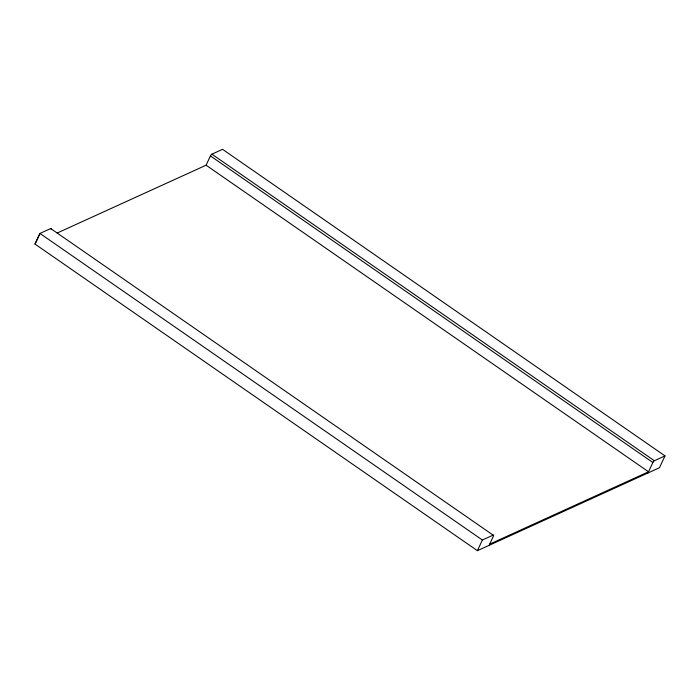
<?xml version="1.0" encoding="UTF-8"?>
<svg xmlns="http://www.w3.org/2000/svg" width="700" height="700" viewBox="0 0 700 700"><rect width="100%" height="100%" fill="white"/><g stroke="black" fill="none" stroke-linecap="round" stroke-linejoin="round"><path stroke-width="1.05" d="M57.137 233.056L206.089 165.2L210.438 155.916A1.689 0.534 -55.3 0 1 211.925 154.166L222.556 149.319L665 455.901L659.452 467.749L477.391 550.681L35 244.072L39.944 233.441L50.697 228.541L493.133 535.124A1.96 0.621 -55.3 0 1 493.369 536.27L489.116 545.335M35 244.072L39.988 233.415M477.391 550.681L482.379 540.024L493.133 535.124M647.972 472.972L652.872 462.508A1.689 0.534 -55.3 0 1 654.36 460.749L665 455.901M489.676 544.154L648.524 471.791L206.089 165.2M211.925 154.166L654.36 460.749M210.438 155.916L652.872 462.508M39.944 233.441L482.379 540.024M50.697 228.541A1.96 0.621 -55.3 0 1 51.083 229.285"/></g></svg>
